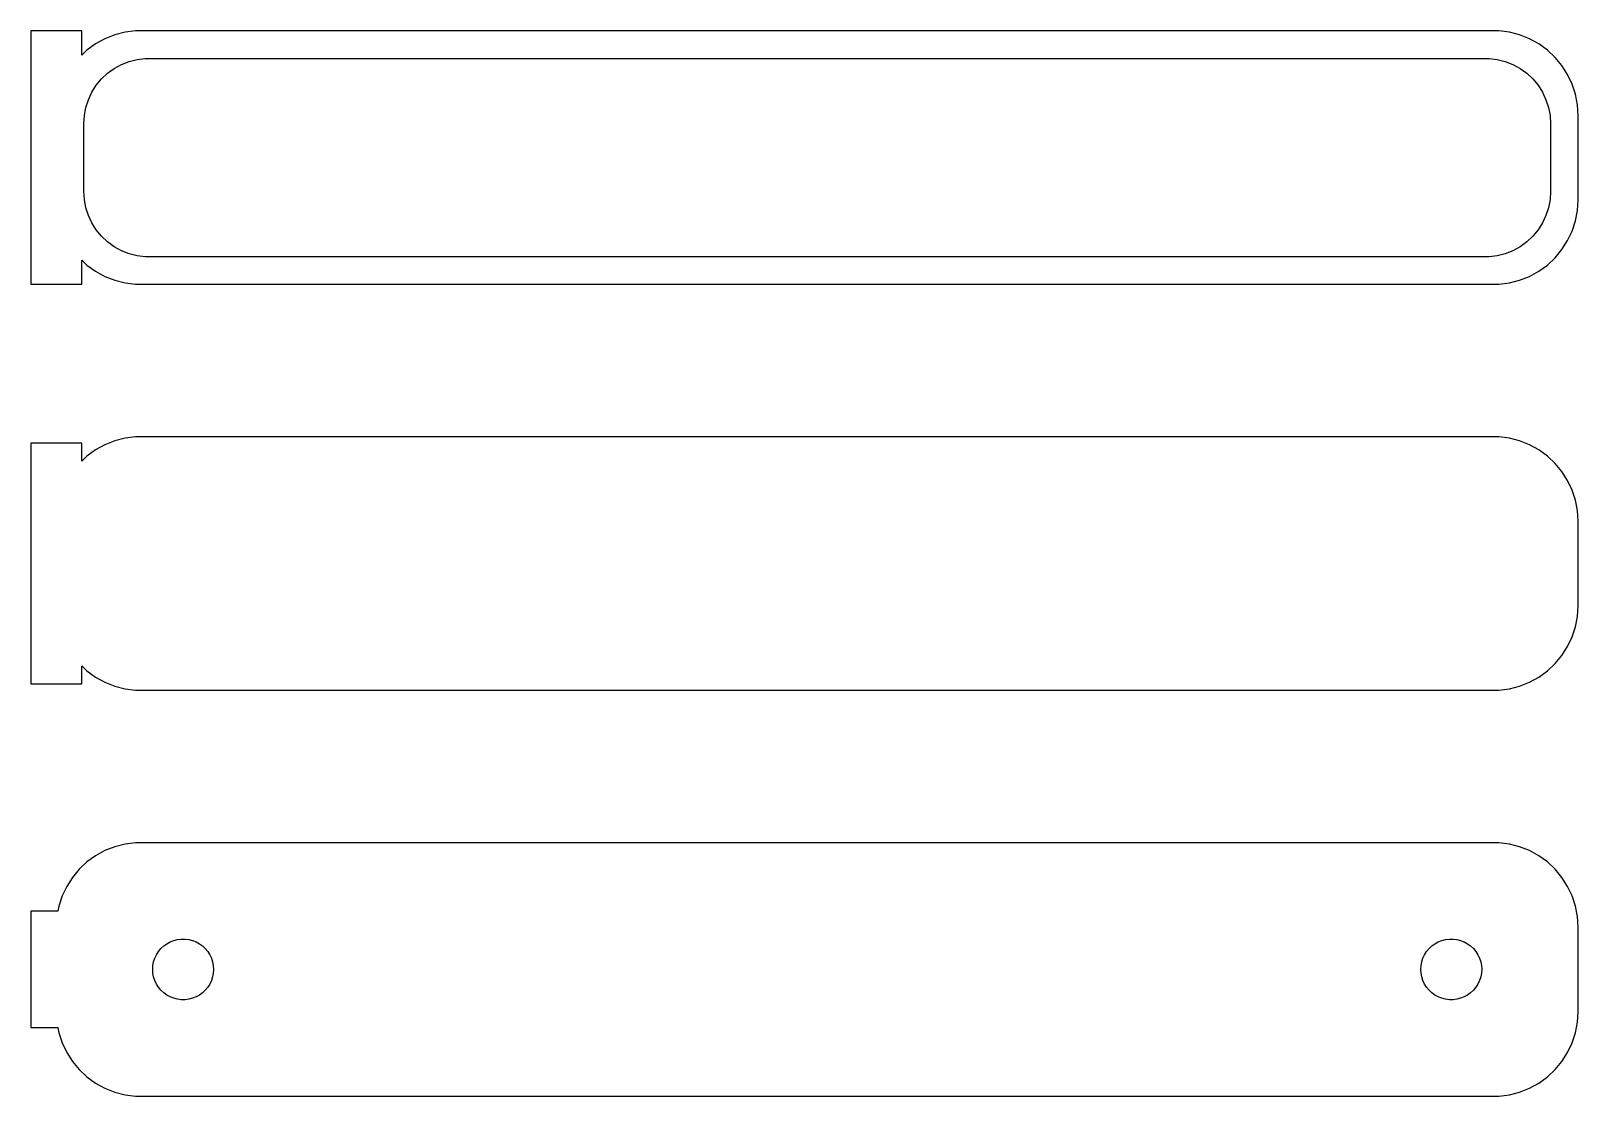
# Model space of a CAD drawing. Header units: metres. Extents: x -46.5 to 45, y 40.5 to 103.5.
import ezdxf

# ---------------------------------------------------------------- set-up
doc = ezdxf.new("R2010")
doc.units = ezdxf.units.M

msp = doc.modelspace()

# ---------------------------------------------------------------- linework, layer by layer
for p, q in [((-43.5, 103.49), (-46.5, 103.49)), ((-46.5, 103.49), (-46.5, 88.5099)), ((-43.5, 102.059), (-43.5, 103.49)), ((-40.9369, 103.411), (-41.5451, 103.255)), ((-40.3139, 103.49), (-40.9369, 103.411)), ((40.3139, 103.49), (-40.3139, 103.49)), ((40.9369, 103.411), (40.3139, 103.49)), ((41.5451, 103.255), (40.9369, 103.411)), ((-42.6791, 102.722), (-43.1871, 102.353)), ((-42.1289, 103.024), (-42.6791, 102.722)), ((-41.5451, 103.255), (-42.1289, 103.024)), ((42.1289, 103.024), (41.5451, 103.255)), ((42.6791, 102.722), (42.1289, 103.024)), ((43.1871, 102.353), (42.6791, 102.722)), ((-43.1871, 102.353), (-43.5, 102.059)), ((-41.1489, 101.504), (-40.6967, 101.683)), ((-40.6967, 101.683), (-40.2256, 101.804)), ((-40.2256, 101.804), (-39.7432, 101.865)), ((-39.7432, 101.865), (39.7432, 101.865)), ((39.7432, 101.865), (40.2256, 101.804)), ((40.2256, 101.804), (40.6967, 101.683)), ((40.6967, 101.683), (41.1489, 101.504)), ((43.6448, 101.923), (43.1871, 102.353)), ((44.0451, 101.439), (43.6448, 101.923)), ((-42.633, 100.276), (-42.323, 100.651)), ((-42.323, 100.651), (-41.9685, 100.984)), ((-41.9685, 100.984), (-41.5751, 101.27)), ((-41.5751, 101.27), (-41.1489, 101.504)), ((41.1489, 101.504), (41.5751, 101.27)), ((41.5751, 101.27), (41.9685, 100.984)), ((41.9685, 100.984), (42.323, 100.651)), ((42.323, 100.651), (42.633, 100.276)), ((44.3815, 100.909), (44.0451, 101.439)), ((44.6489, 100.341), (44.3815, 100.909)), ((-43.1007, 99.4256), (-42.8936, 99.8656)), ((-42.8936, 99.8656), (-42.633, 100.276)), ((42.633, 100.276), (42.8936, 99.8656)), ((42.8936, 99.8656), (43.1007, 99.4256)), ((44.8429, 99.7434), (44.6489, 100.341)), ((44.9606, 99.1267), (44.8429, 99.7434)), ((-43.3421, 98.4854), (-43.251, 98.9631)), ((-43.251, 98.9631), (-43.1007, 99.4256)), ((43.1007, 99.4256), (43.251, 98.9631)), ((43.251, 98.9631), (43.3421, 98.4854)), ((45, 98.5), (44.9606, 99.1267)), ((-43.3726, 98), (-43.3421, 98.4854)), ((-43.3726, 94), (-43.3726, 98)), ((43.3421, 98.4854), (43.3726, 98)), ((43.3726, 98), (43.3726, 94)), ((45, 93.5), (45, 98.5)), ((-43.3421, 93.5146), (-43.3726, 94)), ((-43.251, 93.0369), (-43.3421, 93.5146)), ((43.3421, 93.5146), (43.251, 93.0369)), ((43.3726, 94), (43.3421, 93.5146)), ((44.9606, 92.8733), (45, 93.5)), ((-43.1007, 92.5744), (-43.251, 93.0369)), ((-42.8936, 92.1344), (-43.1007, 92.5744)), ((43.1007, 92.5744), (42.8936, 92.1344)), ((43.251, 93.0369), (43.1007, 92.5744)), ((44.8429, 92.2566), (44.9606, 92.8733)), ((-42.633, 91.7237), (-42.8936, 92.1344)), ((-42.323, 91.349), (-42.633, 91.7237)), ((42.633, 91.7237), (42.323, 91.349)), ((42.8936, 92.1344), (42.633, 91.7237)), ((44.3815, 91.0912), (44.6489, 91.6594)), ((44.6489, 91.6594), (44.8429, 92.2566)), ((-41.9685, 91.0161), (-42.323, 91.349)), ((-41.5751, 90.7302), (-41.9685, 91.0161)), ((-41.1489, 90.4959), (-41.5751, 90.7302)), ((41.5751, 90.7302), (41.1489, 90.4959)), ((41.9685, 91.0161), (41.5751, 90.7302)), ((42.323, 91.349), (41.9685, 91.0161)), ((44.0451, 90.5611), (44.3815, 91.0912)), ((-43.5, 89.9413), (-43.1871, 89.6474)), ((-43.5, 88.5099), (-43.5, 89.9413)), ((-40.6967, 90.3169), (-41.1489, 90.4959)), ((-40.2256, 90.196), (-40.6967, 90.3169)), ((-39.7432, 90.135), (-40.2256, 90.196)), ((39.7432, 90.135), (-39.7432, 90.135)), ((40.2256, 90.196), (39.7432, 90.135)), ((40.6967, 90.3169), (40.2256, 90.196)), ((41.1489, 90.4959), (40.6967, 90.3169)), ((43.1871, 89.6474), (43.6448, 90.0773)), ((43.6448, 90.0773), (44.0451, 90.5611)), ((-43.1871, 89.6474), (-42.6791, 89.2784)), ((-42.6791, 89.2784), (-42.1289, 88.9759)), ((-42.1289, 88.9759), (-41.5451, 88.7447)), ((41.5451, 88.7447), (42.1289, 88.9759)), ((42.1289, 88.9759), (42.6791, 89.2784)), ((42.6791, 89.2784), (43.1871, 89.6474)), ((-46.5, 88.5099), (-43.5, 88.5099)), ((-41.5451, 88.7447), (-40.9369, 88.5886)), ((-40.9369, 88.5886), (-40.3139, 88.5099)), ((-40.3139, 88.5099), (40.3139, 88.5099)), ((40.3139, 88.5099), (40.9369, 88.5886)), ((40.9369, 88.5886), (41.5451, 88.7447)), ((-43.5, 79.1148), (-46.5, 79.1148)), ((-46.5, 79.1148), (-46.5, 64.8852)), ((-43.5, 78.0587), (-43.5, 79.1148)), ((-42.6791, 78.7216), (-43.1871, 78.3526)), ((-42.1289, 79.0241), (-42.6791, 78.7216)), ((-41.5451, 79.2553), (-42.1289, 79.0241)), ((-40.9369, 79.4114), (-41.5451, 79.2553)), ((-40.3139, 79.4901), (-40.9369, 79.4114)), ((40.3139, 79.4901), (-40.3139, 79.4901)), ((40.9369, 79.4114), (40.3139, 79.4901)), ((41.5451, 79.2553), (40.9369, 79.4114)), ((42.1289, 79.0241), (41.5451, 79.2553)), ((42.6791, 78.7216), (42.1289, 79.0241)), ((43.1871, 78.3526), (42.6791, 78.7216)), ((-43.1871, 78.3526), (-43.5, 78.0587)), ((43.6448, 77.9227), (43.1871, 78.3526)), ((44.0451, 77.4389), (43.6448, 77.9227)), ((44.3815, 76.9088), (44.0451, 77.4389)), ((44.6489, 76.3406), (44.3815, 76.9088)), ((44.8429, 75.7434), (44.6489, 76.3406)), ((44.9606, 75.1267), (44.8429, 75.7434)), ((45, 74.5), (44.9606, 75.1267)), ((45, 69.5), (45, 74.5)), ((44.8429, 68.2566), (44.9606, 68.8733)), ((44.9606, 68.8733), (45, 69.5)), ((44.6489, 67.6594), (44.8429, 68.2566)), ((44.0451, 66.5611), (44.3815, 67.0912)), ((44.3815, 67.0912), (44.6489, 67.6594)), ((-43.5, 64.8852), (-43.5, 65.9413)), ((-43.5, 65.9413), (-43.1871, 65.6474)), ((43.1871, 65.6474), (43.6448, 66.0773)), ((43.6448, 66.0773), (44.0451, 66.5611)), ((-43.1871, 65.6474), (-42.6791, 65.2784)), ((-42.6791, 65.2784), (-42.1289, 64.9759)), ((-42.1289, 64.9759), (-41.5451, 64.7447)), ((41.5451, 64.7447), (42.1289, 64.9759)), ((42.1289, 64.9759), (42.6791, 65.2784)), ((42.6791, 65.2784), (43.1871, 65.6474)), ((-46.5, 64.8852), (-43.5, 64.8852)), ((-41.5451, 64.7447), (-40.9369, 64.5886)), ((-40.9369, 64.5886), (-40.3139, 64.5099)), ((-40.3139, 64.5099), (40.3139, 64.5099)), ((40.3139, 64.5099), (40.9369, 64.5886)), ((40.9369, 64.5886), (41.5451, 64.7447)), ((-42.1289, 55.0241), (-42.6791, 54.7216)), ((-41.5451, 55.2553), (-42.1289, 55.0241)), ((-40.9369, 55.4114), (-41.5451, 55.2553)), ((-40.3139, 55.4901), (-40.9369, 55.4114)), ((40.3139, 55.4901), (-40.3139, 55.4901)), ((40.9369, 55.4114), (40.3139, 55.4901)), ((41.5451, 55.2553), (40.9369, 55.4114)), ((42.1289, 55.0241), (41.5451, 55.2553)), ((42.6791, 54.7216), (42.1289, 55.0241)), ((-43.1871, 54.3526), (-43.6448, 53.9227)), ((-42.6791, 54.7216), (-43.1871, 54.3526)), ((43.1871, 54.3526), (42.6791, 54.7216)), ((43.6448, 53.9227), (43.1871, 54.3526)), ((-44.0451, 53.4389), (-44.3815, 52.9088)), ((-43.6448, 53.9227), (-44.0451, 53.4389)), ((44.0451, 53.4389), (43.6448, 53.9227)), ((44.3815, 52.9088), (44.0451, 53.4389)), ((-44.6489, 52.3406), (-44.8429, 51.7434)), ((-44.3815, 52.9088), (-44.6489, 52.3406)), ((44.6489, 52.3406), (44.3815, 52.9088)), ((44.8429, 51.7434), (44.6489, 52.3406)), ((-44.9, 51.4442), (-46.5, 51.4442)), ((-46.5, 51.4442), (-46.5, 44.5558)), ((-44.8429, 51.7434), (-44.9, 51.4442)), ((44.9606, 51.1267), (44.8429, 51.7434)), ((45, 50.5), (44.9606, 51.1267)), ((45, 45.5), (45, 50.5)), ((-38.6474, 49.3869), (-38.4645, 49.5198)), ((-38.4645, 49.5198), (-38.2664, 49.6287)), ((-38.2664, 49.6287), (-38.0562, 49.7119)), ((-38.0562, 49.7119), (-37.8373, 49.7681)), ((-37.8373, 49.7681), (-37.613, 49.7964)), ((-37.613, 49.7964), (-37.387, 49.7964)), ((-37.387, 49.7964), (-37.1627, 49.7681)), ((-37.1627, 49.7681), (-36.9438, 49.7119)), ((-36.9438, 49.7119), (-36.7336, 49.6287)), ((-36.7336, 49.6287), (-36.5355, 49.5198)), ((-36.5355, 49.5198), (-36.3526, 49.3869)), ((36.3526, 49.3869), (36.5355, 49.5198)), ((36.5355, 49.5198), (36.7336, 49.6287)), ((36.7336, 49.6287), (36.9438, 49.7119)), ((36.9438, 49.7119), (37.1627, 49.7681)), ((37.1627, 49.7681), (37.387, 49.7964)), ((37.387, 49.7964), (37.613, 49.7964)), ((37.613, 49.7964), (37.8373, 49.7681)), ((37.8373, 49.7681), (38.0562, 49.7119)), ((38.0562, 49.7119), (38.2664, 49.6287)), ((38.2664, 49.6287), (38.4645, 49.5198)), ((38.4645, 49.5198), (38.6474, 49.3869)), ((-39.2434, 48.4476), (-39.1736, 48.6626)), ((-39.1736, 48.6626), (-39.0773, 48.8671)), ((-39.0773, 48.8671), (-38.9562, 49.058)), ((-38.9562, 49.058), (-38.8121, 49.2322)), ((-38.8121, 49.2322), (-38.6474, 49.3869)), ((-36.3526, 49.3869), (-36.1879, 49.2322)), ((-36.1879, 49.2322), (-36.0438, 49.058)), ((-36.0438, 49.058), (-35.9226, 48.8671)), ((-35.9226, 48.8671), (-35.8264, 48.6626)), ((-35.8264, 48.6626), (-35.7565, 48.4476)), ((35.7565, 48.4476), (35.8264, 48.6626)), ((35.8264, 48.6626), (35.9226, 48.8671)), ((35.9226, 48.8671), (36.0438, 49.058)), ((36.0438, 49.058), (36.1879, 49.2322)), ((36.1879, 49.2322), (36.3526, 49.3869)), ((38.6474, 49.3869), (38.8121, 49.2322)), ((38.8121, 49.2322), (38.9562, 49.058)), ((38.9562, 49.058), (39.0773, 48.8671)), ((39.0773, 48.8671), (39.1736, 48.6626)), ((39.1736, 48.6626), (39.2434, 48.4476)), ((-39.3, 48), (-39.2858, 48.2256)), ((-39.2858, 47.7744), (-39.3, 48)), ((-39.2858, 48.2256), (-39.2434, 48.4476)), ((-39.2434, 47.5524), (-39.2858, 47.7744)), ((-35.7565, 48.4476), (-35.7142, 48.2256)), ((-35.7142, 47.7744), (-35.7565, 47.5524)), ((-35.7142, 48.2256), (-35.7, 48)), ((-35.7, 48), (-35.7142, 47.7744)), ((35.7, 48), (35.7142, 48.2256)), ((35.7142, 47.7744), (35.7, 48)), ((35.7142, 48.2256), (35.7565, 48.4476)), ((35.7565, 47.5524), (35.7142, 47.7744)), ((39.2434, 48.4476), (39.2858, 48.2256)), ((39.2858, 47.7744), (39.2434, 47.5524)), ((39.2858, 48.2256), (39.3, 48)), ((39.3, 48), (39.2858, 47.7744)), ((-39.1736, 47.3374), (-39.2434, 47.5524)), ((-39.0773, 47.1329), (-39.1736, 47.3374)), ((-38.9562, 46.942), (-39.0773, 47.1329)), ((-38.8121, 46.7678), (-38.9562, 46.942)), ((-38.6474, 46.6131), (-38.8121, 46.7678)), ((-36.1879, 46.7678), (-36.3526, 46.6131)), ((-36.0438, 46.942), (-36.1879, 46.7678)), ((-35.9226, 47.1329), (-36.0438, 46.942)), ((-35.8264, 47.3374), (-35.9226, 47.1329)), ((-35.7565, 47.5524), (-35.8264, 47.3374)), ((35.8264, 47.3374), (35.7565, 47.5524)), ((35.9226, 47.1329), (35.8264, 47.3374)), ((36.0438, 46.942), (35.9226, 47.1329)), ((36.1879, 46.7678), (36.0438, 46.942)), ((36.3526, 46.6131), (36.1879, 46.7678)), ((38.8121, 46.7678), (38.6474, 46.6131)), ((38.9562, 46.942), (38.8121, 46.7678)), ((39.0773, 47.1329), (38.9562, 46.942)), ((39.1736, 47.3374), (39.0773, 47.1329)), ((39.2434, 47.5524), (39.1736, 47.3374)), ((-38.4645, 46.4802), (-38.6474, 46.6131)), ((-38.2664, 46.3713), (-38.4645, 46.4802)), ((-38.0562, 46.2881), (-38.2664, 46.3713)), ((-37.8373, 46.2319), (-38.0562, 46.2881)), ((-37.613, 46.2036), (-37.8373, 46.2319)), ((-37.387, 46.2036), (-37.613, 46.2036)), ((-37.1627, 46.2319), (-37.387, 46.2036)), ((-36.9438, 46.2881), (-37.1627, 46.2319)), ((-36.7336, 46.3713), (-36.9438, 46.2881)), ((-36.5355, 46.4802), (-36.7336, 46.3713)), ((-36.3526, 46.6131), (-36.5355, 46.4802)), ((36.5355, 46.4802), (36.3526, 46.6131)), ((36.7336, 46.3713), (36.5355, 46.4802)), ((36.9438, 46.2881), (36.7336, 46.3713)), ((37.1627, 46.2319), (36.9438, 46.2881)), ((37.387, 46.2036), (37.1627, 46.2319)), ((37.613, 46.2036), (37.387, 46.2036)), ((37.8373, 46.2319), (37.613, 46.2036)), ((38.0562, 46.2881), (37.8373, 46.2319)), ((38.2664, 46.3713), (38.0562, 46.2881)), ((38.4645, 46.4802), (38.2664, 46.3713)), ((38.6474, 46.6131), (38.4645, 46.4802)), ((44.8429, 44.2566), (44.9606, 44.8733)), ((44.9606, 44.8733), (45, 45.5)), ((-46.5, 44.5558), (-44.9, 44.5558)), ((-44.9, 44.5558), (-44.8429, 44.2566)), ((-44.8429, 44.2566), (-44.6489, 43.6594)), ((44.6489, 43.6594), (44.8429, 44.2566)), ((-44.6489, 43.6594), (-44.3815, 43.0912)), ((-44.3815, 43.0912), (-44.0451, 42.5611)), ((44.0451, 42.5611), (44.3815, 43.0912)), ((44.3815, 43.0912), (44.6489, 43.6594)), ((-44.0451, 42.5611), (-43.6448, 42.0773)), ((43.6448, 42.0773), (44.0451, 42.5611)), ((-43.6448, 42.0773), (-43.1871, 41.6474)), ((-43.1871, 41.6474), (-42.6791, 41.2784)), ((-42.6791, 41.2784), (-42.1289, 40.9759)), ((42.1289, 40.9759), (42.6791, 41.2784)), ((42.6791, 41.2784), (43.1871, 41.6474)), ((43.1871, 41.6474), (43.6448, 42.0773)), ((-42.1289, 40.9759), (-41.5451, 40.7447)), ((-41.5451, 40.7447), (-40.9369, 40.5886)), ((-40.9369, 40.5886), (-40.3139, 40.5099)), ((-40.3139, 40.5099), (40.3139, 40.5099)), ((40.3139, 40.5099), (40.9369, 40.5886)), ((40.9369, 40.5886), (41.5451, 40.7447)), ((41.5451, 40.7447), (42.1289, 40.9759))]:
    msp.add_line(p, q)

doc.saveas('drawing.dxf')
